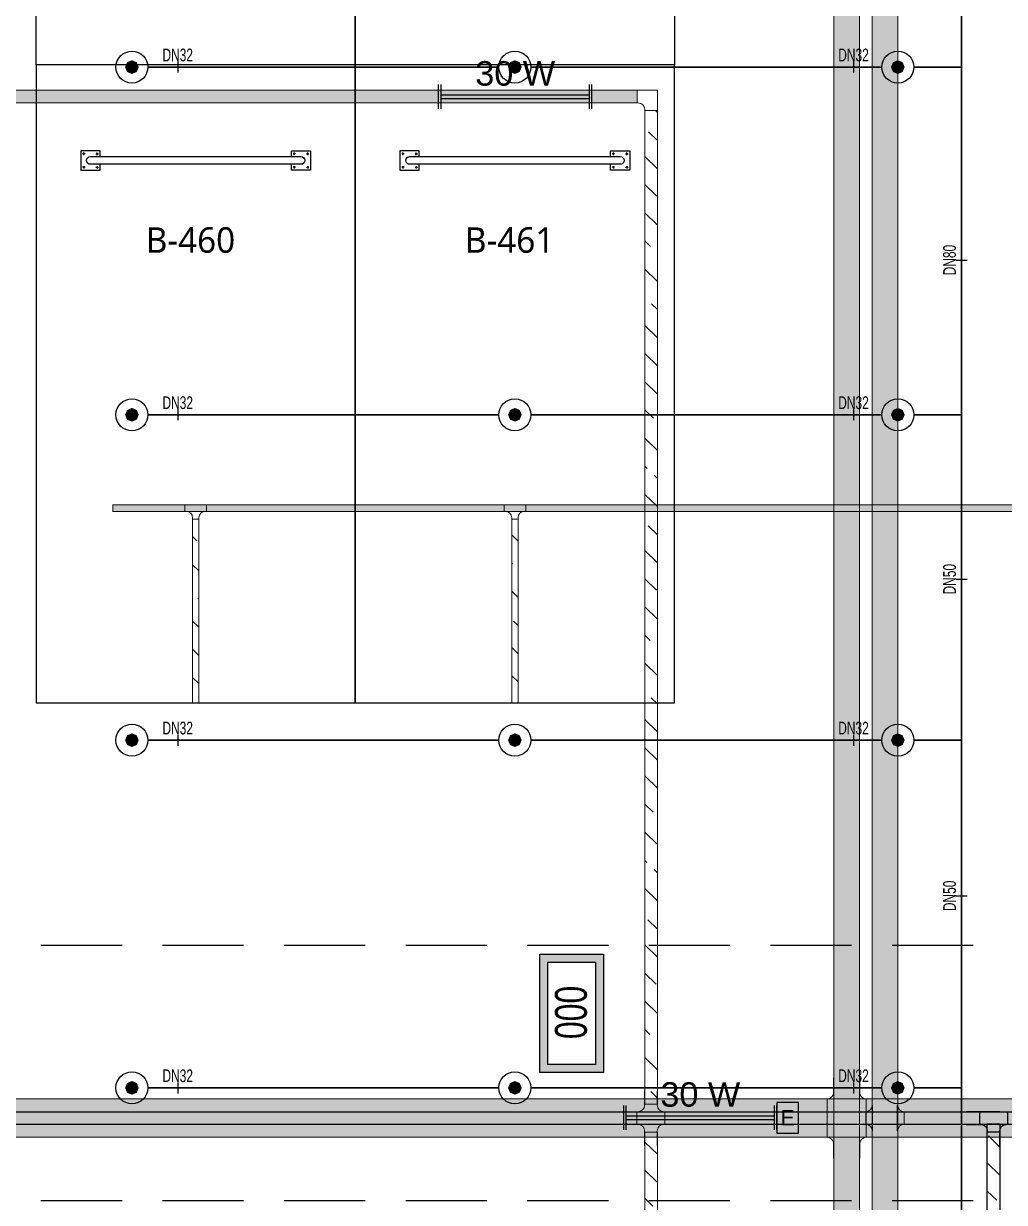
# Model space of a CAD drawing. Header units: millimetres. Extents: x -379292 to 1221486, y 92049 to 447512.
# Drawn here: x -174703 to -167020, y 171703 to 180942 of the extents above; entities that cross this region are included whole.
import ezdxf
from ezdxf.enums import TextEntityAlignment as Align

# ---------------------------------------------------------------- set-up
doc = ezdxf.new("R2010")
doc.units = ezdxf.units.MM
doc.linetypes.add('HIDDEN', pattern=[9.525, 6.35, -3.175])
for name, color, linetype in [('-M-YNGN-BORUID', 7, 'Continuous'), ('-M-YNGN-BORUUZUN', 7, 'Continuous'), ('-M-YNGN-BORUYUK', 7, 'Continuous'), ('-M-YNGN-SPR-YUK', 7, 'Continuous'), ('-M-YNGN-ZON4-CAP-', 7, 'Continuous'), ('-M-YNGN-ZON4-SPR-', 7, 'Continuous'), ('05_SYMBOL', 2, 'Continuous'), ('08_ARAÇ SAYIM', 140, 'Continuous'), ('08_LAMP', 4, 'Continuous'), ('202-A-Y-MahalAd', 141, 'Continuous'), ('E_CT_ZA', 6, 'Continuous')]:
    doc.layers.add(name, color=color, linetype=linetype)
doc.layers.add('-M-YNGN-SPR-CAPCIZGI', color=188, linetype='Continuous', plot=False)
for name, color, linetype, lineweight in [('-M-YNGN-ZON4', 3, 'SP', 30), ('E_CT_AYDINLATMA', 3, 'Continuous', 9), ('E_CT_KA', 4, 'Continuous', 9), ('E_CT_KIRMIZI', 1, 'Continuous', 9)]:
    doc.layers.add(name, color=color, linetype=linetype, lineweight=lineweight)
doc.styles.add('CIZGI', font='tahoma.ttf', dxfattribs={"width": 0.8, "oblique": 20})
doc.styles.add('HCAD', font='HCAD.SHX', dxfattribs={"width": 0.8, "height": 0.2})
doc.styles.add('PIPESIZE', font='hcad.shx', dxfattribs={"width": 0.8})
doc.styles.add('SPR-NOT', font='romans.shx')
doc.styles.get("Standard").update_dxf_attribs({"font": 'segoeuil.ttf'})
doc.styles.add('WMF-Arial', font='TURK.SHX')
doc.styles.add('YAZI-2', font='arial.ttf', dxfattribs={"height": 2})
doc.linetypes.add('SP', pattern='A,2,-0.1,["SP",CIZGI,S=0.14,R=0.2,X=0,Y=-0.07],-0.255', length=2.355)

# ---------------------------------------------------------------- blocks, each defined once
blk = doc.blocks.new('202_Vida')
at = {"color": 0, "linetype": 'ByBlock', "ltscale": 0.2}
for points in [[(0.96, 0), (-0.96, 0)], [(0, 0.96), (0, -0.96)]]:
    blk.add_lwpolyline(points, dxfattribs=at)
at = {"color": 0, "linetype": 'ByBlock'}
for radius in [0.42, 0.23, 0.155]:
    blk.add_circle((0, 0), radius, dxfattribs=at)
blk = doc.blocks.new('202_Stoper')
at = {"color": 0, "linetype": 'ByBlock'}
for points in [[(-750, -30), (-750, -75), (-900, -75), (-900, 75), (-750, 75), (-750, 30)], [(750, -30), (750, -75), (900, -75), (900, 75), (750, 75), (750, 30)]]:
    blk.add_lwpolyline(points, dxfattribs=at)
blk.add_lwpolyline([(825, -30, 1), (825, 30), (-825, 30, 1), (-825, -30)], format="xyb", close=True, dxfattribs=at)
at = {"color": 0, "linetype": 'ByBlock', "yscale": 10, "zscale": 10, "rotation": 180}
for p, xscale in [((-877, 53), -10), ((-772, 53), 10), ((772, 53), -10), ((877, 53), 10)]:
    blk.add_blockref('202_Vida', p, dxfattribs=dict(at, xscale=xscale))
at = {"color": 0, "linetype": 'ByBlock', "yscale": 10, "zscale": 10}
for p, xscale in [((-877, -52), 10), ((-772, -52), -10), ((772, -52), 10), ((877, -52), -10)]:
    blk.add_blockref('202_Vida', p, dxfattribs=dict(at, xscale=xscale))
blk = doc.blocks.new('202_Mahalblok')
at = {"color": 0, "linetype": 'ByBlock', "flags": 128}
blk.add_lwpolyline([(0, 0), (0, 5000), (2500, 5000), (2500, 0)], close=True, dxfattribs=at)
at = {"color": 252}
blk.add_blockref('202_Stoper', (1250, 750), dxfattribs=at)
at = {"color": 0, "linetype": 'ByBlock', "ltscale": 25}
blk.add_attdef('MAHALNO', text='', height=200, dxfattribs=at).set_placement((1208.7, 1390), align=Align.BOTTOM_CENTER)
blk = doc.blocks.new('OtoParkBodrumKatMimari')
at = {"layer": '05_SYMBOL', "color": 252, "linetype": 'HIDDEN', "ltscale": 100}
for points in [[(19400, 72900), (128500, 72900)], [(19400, 70900), (128500, 70900)]]:
    blk.add_lwpolyline(points, dxfattribs=at)
at = {"layer": '202-A-Y-MahalAd', "color": 8, "ltscale": 25}
for p, values in [((71750, 79800), {'MAHALNO': 'B-423'}), ((74250, 79800), {'MAHALNO': 'B-422'})]:
    blk.add_blockref('202_Mahalblok', p, dxfattribs=at).add_auto_attribs(values)
ref = blk.add_blockref('202_Mahalblok', (71750, 79800), dxfattribs=dict(at, xscale=-1, rotation=180))
ref.add_attrib('MAHALNO', 'B-460', dxfattribs={"layer": '0', "color": 0, "linetype": 'ByBlock', "ltscale": 25, "height": 200}).set_placement((72958.7, 78266.6), align=Align.BOTTOM_CENTER)
ref = blk.add_blockref('202_Mahalblok', (74250, 79800), dxfattribs=dict(at, xscale=-1, rotation=180))
ref.add_attrib('MAHALNO', 'B-461', dxfattribs={"layer": '0', "color": 0, "linetype": 'ByBlock', "ltscale": 25, "height": 200}).set_placement((75458.7, 78266.6), align=Align.BOTTOM_CENTER)
blk = doc.blocks.new('SPRKL100')
at = {"layer": '-M-YNGN-SPR-CAPCIZGI'}
blk.add_line((0, 0.431), (0, -0.431), dxfattribs=at)
at = {"layer": '-M-YNGN-BORUID', "color": 0, "style": 'HCAD', "width": 0.8, "flags": 1}
blk.add_attdef('DIC', text='', height=0.4, dxfattribs=at).set_placement((0, -1.693), align=Align.CENTER)
at = {"layer": '-M-YNGN-BORUUZUN', "color": 0, "style": 'HCAD', "width": 0.7}
blk.add_attdef('BOY', text='', height=0.8, dxfattribs=at).set_placement((0, -1.08), align=Align.CENTER)
at = {"layer": '-M-YNGN-BORUYUK', "color": 6, "style": 'PIPESIZE', "width": 0.8}
blk.add_attdef('YUK', text='', height=0.5, dxfattribs=at).set_placement((0, 1.866), align=Align.CENTER)
at = {"color": 0, "style": 'PIPESIZE', "width": 0.7}
blk.add_attdef('CAP', text='', height=1, dxfattribs=at).set_placement((0, 0.45), align=Align.CENTER)
blk = doc.blocks.new('SP-C-UP-12')
at = {"ltscale": 10}
blk.add_line((0, 0), (0, 0), dxfattribs=at)
at = {"color": 1, "linetype": 'Continuous'}
blk.add_circle((0, 0), 12.5, dxfattribs=at)
at = {"ltscale": 10}
for points in [[(-5.37, 0), (-3.8, 3.8), (-3.8, -3.8), (0, 5.37)], [(-3.8, -3.8), (0, 5.37), (0, -5.37), (3.8, 3.8)], [(0, -5.37), (3.8, 3.8), (3.8, -3.8), (5.37, 0)]]:
    blk.add_solid(points, dxfattribs=at)
at = {"layer": '-M-YNGN-SPR-YUK', "style": 'SPR-NOT', "width": 0.5, "flags": 9}
for tag, p in [('YUK', (0, 17.77)), ('CAP', (0, 14.42)), ('TIP', (0.2, 10.78))]:
    blk.add_attdef(tag, text='', height=2.5, dxfattribs=at).set_placement(p, align=Align.MIDDLE_CENTER)
blk = doc.blocks.new('A$C69E781E7')
at = {"layer": '-M-YNGN-ZON4', "ltscale": 500}
for p, q in [((-6030.9, -7485.08), (-6030.9, -2137.58)), ((-6393.4, -6410.08), (-6668.4, -6410.08)), ((-6093.4, -6410.08), (-6368.4, -6410.08)), ((-6068.4, -6410.08), (-6030.9, -6410.08)), ((-6393.4, -6682.58), (-6668.4, -6682.58)), ((-6093.4, -6682.58), (-6368.4, -6682.58)), ((-6068.4, -6682.58), (-6030.9, -6682.58)), ((-6393.4, -6937.58), (-6668.4, -6937.58)), ((-6093.4, -6937.58), (-6368.4, -6937.58)), ((-6068.4, -6937.58), (-6030.9, -6937.58)), ((-6393.4, -7210.08), (-6668.4, -7210.08)), ((-6093.4, -7210.08), (-6368.4, -7210.08)), ((-6068.4, -7210.08), (-6030.9, -7210.08))]:
    blk.add_line(p, q, dxfattribs=at)
at = {"layer": '-M-YNGN-ZON4-CAP-'}
ref = blk.add_blockref('SPRKL100', (-6645.01, -6410.08), dxfattribs=dict(at, xscale=10, yscale=10, zscale=10))
ref.add_attrib('CAP', 'DN32', dxfattribs={"layer": '0', "color": 0, "height": 10, "style": 'PIPESIZE', "width": 0.7}).set_placement((-6645.01, -6405.58), align=Align.CENTER)
ref = blk.add_blockref('SPRKL100', (-6115.62, -6410.08), dxfattribs=dict(at, xscale=10, yscale=10, zscale=10))
ref.add_attrib('CAP', 'DN32', dxfattribs={"layer": '0', "color": 0, "height": 10, "style": 'PIPESIZE', "width": 0.7}).set_placement((-6115.62, -6405.58), align=Align.CENTER)
ref = blk.add_blockref('SPRKL100', (-6030.9, -6561.34), dxfattribs=dict(at, xscale=10.00000000000001, yscale=10.00000000000001, zscale=10.00000000000001, rotation=90))
ref.add_attrib('CAP', 'DN80', dxfattribs={"layer": '0', "color": 0, "height": 10, "rotation": 90, "style": 'PIPESIZE', "width": 0.7}).set_placement((-6035.4, -6561.34), align=Align.CENTER)
ref = blk.add_blockref('SPRKL100', (-6645.01, -6682.58), dxfattribs=dict(at, xscale=10, yscale=10, zscale=10))
ref.add_attrib('CAP', 'DN32', dxfattribs={"layer": '0', "color": 0, "height": 10, "style": 'PIPESIZE', "width": 0.7}).set_placement((-6645.01, -6678.08), align=Align.CENTER)
ref = blk.add_blockref('SPRKL100', (-6115.62, -6682.58), dxfattribs=dict(at, xscale=10, yscale=10, zscale=10))
ref.add_attrib('CAP', 'DN32', dxfattribs={"layer": '0', "color": 0, "height": 10, "style": 'PIPESIZE', "width": 0.7}).set_placement((-6115.62, -6678.08), align=Align.CENTER)
ref = blk.add_blockref('SPRKL100', (-6030.9, -6811.42), dxfattribs=dict(at, xscale=10.00000000000001, yscale=10.00000000000001, zscale=10.00000000000001, rotation=90))
ref.add_attrib('CAP', 'DN50', dxfattribs={"layer": '0', "color": 0, "height": 10, "rotation": 90, "style": 'PIPESIZE', "width": 0.7}).set_placement((-6035.4, -6811.42), align=Align.CENTER)
ref = blk.add_blockref('SPRKL100', (-6645.01, -6937.58), dxfattribs=dict(at, xscale=10, yscale=10, zscale=10))
ref.add_attrib('CAP', 'DN32', dxfattribs={"layer": '0', "color": 0, "height": 10, "style": 'PIPESIZE', "width": 0.7}).set_placement((-6645.01, -6933.08), align=Align.CENTER)
ref = blk.add_blockref('SPRKL100', (-6115.62, -6937.58), dxfattribs=dict(at, xscale=10, yscale=10, zscale=10))
ref.add_attrib('CAP', 'DN32', dxfattribs={"layer": '0', "color": 0, "height": 10, "style": 'PIPESIZE', "width": 0.7}).set_placement((-6115.62, -6933.08), align=Align.CENTER)
ref = blk.add_blockref('SPRKL100', (-6030.9, -7059.61), dxfattribs=dict(at, xscale=10.00000000000001, yscale=10.00000000000001, zscale=10.00000000000001, rotation=90))
ref.add_attrib('CAP', 'DN50', dxfattribs={"layer": '0', "color": 0, "height": 10, "rotation": 90, "style": 'PIPESIZE', "width": 0.7}).set_placement((-6035.4, -7059.61), align=Align.CENTER)
ref = blk.add_blockref('SPRKL100', (-6645.01, -7210.08), dxfattribs=dict(at, xscale=10, yscale=10, zscale=10))
ref.add_attrib('CAP', 'DN32', dxfattribs={"layer": '0', "color": 0, "height": 10, "style": 'PIPESIZE', "width": 0.7}).set_placement((-6645.01, -7205.58), align=Align.CENTER)
ref = blk.add_blockref('SPRKL100', (-6115.62, -7210.08), dxfattribs=dict(at, xscale=10, yscale=10, zscale=10))
ref.add_attrib('CAP', 'DN32', dxfattribs={"layer": '0', "color": 0, "height": 10, "style": 'PIPESIZE', "width": 0.7}).set_placement((-6115.62, -7205.58), align=Align.CENTER)
at = {"layer": '-M-YNGN-ZON4-SPR-'}
for p in [(-6680.9, -6410.08), (-6380.9, -6410.08), (-6080.9, -6410.08), (-6680.9, -6682.58), (-6380.9, -6682.58), (-6080.9, -6682.58), (-6680.9, -6937.58), (-6380.9, -6937.58), (-6080.9, -6937.58), (-6680.9, -7210.08), (-6380.9, -7210.08), (-6080.9, -7210.08)]:
    blk.add_blockref('SP-C-UP-12', p, dxfattribs=at)
blk = doc.blocks.new('*U597')
h = blk.add_hatch()
h.set_pattern_fill('ANSI33', color=0, scale=50, angle=1, style=0)
h.paths.add_polyline_path([(-8987, 100), (44319.8, 100), (44319.8, 0), (-8987, 0)])
at = {"color": 0}
blk.add_lwpolyline([(-8987, 100), (44319.8, 100), (44319.8, 0), (-8987, 0)], close=True, dxfattribs=at)
at = {"ltscale": 25, "flags": 1}
for tag, p in [('YUKSEKLIK', (-228.6, -148.7)), ('KALINLIK', (-228.6, -213.3))]:
    blk.add_attdef(tag, p, '', height=50, dxfattribs=at)
blk = doc.blocks.new('*U598')
h = blk.add_hatch()
h.set_pattern_fill('ANSI33', color=0, scale=50, angle=1, style=0)
h.paths.add_polyline_path([(-7839.2, 100), (-513.7, 100), (-513.7, 0), (-7839.2, 0)])
at = {"color": 0}
blk.add_lwpolyline([(-7839.2, 100), (-513.7, 100), (-513.7, 0), (-7839.2, 0)], close=True, dxfattribs=at)
at = {"ltscale": 25, "flags": 1}
for tag, p in [('YUKSEKLIK', (-228.6, -148.7)), ('KALINLIK', (-228.6, -213.3))]:
    blk.add_attdef(tag, p, '', height=50, dxfattribs=at)
blk = doc.blocks.new('*U131')
at = {"color": 0}
for p, q in [((0, 264), (-264, 264)), ((-160, 264), (-160, 164)), ((0, 0), (0, 264)), ((-264, 164), (-150, 164)), ((-100, 0), (-100, 114)), ((0, 104), (-100, 104))]:
    blk.add_line(p, q, dxfattribs=at)
blk.add_arc((-150, 114), 50, 0, 90, dxfattribs=at)
blk = doc.blocks.new('*U599')
h = blk.add_hatch()
h.set_pattern_fill('ANSI33', color=0, scale=50, angle=1, style=0)
h.paths.add_polyline_path([(-8167.5, 100), (-381.9, 100), (-381.9, 0), (-8167.5, 0)])
at = {"color": 0}
blk.add_lwpolyline([(-8167.5, 100), (-381.9, 100), (-381.9, 0), (-8167.5, 0)], close=True, dxfattribs=at)
at = {"ltscale": 25, "flags": 1}
for tag, p in [('YUKSEKLIK', (-228.6, -148.7)), ('KALINLIK', (-228.6, -213.3))]:
    blk.add_attdef(tag, p, '', height=50, dxfattribs=at)
blk = doc.blocks.new('*U214')
at = {"color": 0}
for p, q in [((0, 428), (0, 314)), ((100, 428), (100, 314)), ((0, 324), (100, 324)), ((-164, 264), (-50, 264)), ((-60, 264), (-60, 164)), ((264, 264), (150, 264)), ((160, 264), (160, 164)), ((-164, 164), (-50, 164)), ((0, 0), (0, 114)), ((0, 104), (100, 104)), ((100, 0), (100, 114)), ((264, 164), (150, 164))]:
    blk.add_line(p, q, dxfattribs=at)
for centre, start, end in [((-50, 314), 270, 0), ((150, 314), 180, 270), ((-50, 114), 0, 90), ((150, 114), 90, 180)]:
    blk.add_arc(centre, 50, start, end, dxfattribs=at)
blk = doc.blocks.new('*U767')
h = blk.add_hatch()
h.set_pattern_fill('ANSI33', color=0, scale=50, angle=1, style=0)
h.paths.add_polyline_path([(-2083.3, 50), (52606.7, 50), (52606.7, 0), (-2083.3, 0)])
at = {"color": 0}
blk.add_lwpolyline([(-2083.3, 50), (52606.7, 50), (52606.7, 0), (-2083.3, 0)], close=True, dxfattribs=at)
at = {"ltscale": 25, "flags": 1}
for tag, p in [('YUKSEKLIK', (-228.6, -148.7)), ('KALINLIK', (-228.6, -213.3))]:
    blk.add_attdef(tag, p, '', height=50, dxfattribs=at)
blk = doc.blocks.new('*U930')
h = blk.add_hatch()
h.set_pattern_fill('ANSI33', color=0, scale=50, angle=1, style=0)
h.paths.add_polyline_path([(-3796.9, 100), (186.9, 100), (186.9, 0), (-3796.9, 0)])
at = {"color": 0}
blk.add_lwpolyline([(-3796.9, 100), (186.9, 100), (186.9, 0), (-3796.9, 0)], close=True, dxfattribs=at)
at = {"ltscale": 25, "flags": 1}
for tag, p in [('YUKSEKLIK', (-228.6, -148.7)), ('KALINLIK', (-228.6, -213.3))]:
    blk.add_attdef(tag, p, '', height=50, dxfattribs=at)
blk = doc.blocks.new('*U419')
at = {"color": 0}
for p, q in [((264, 264), (-164, 264)), ((-60, 264), (-60, 164)), ((0, 264), (264, 264)), ((160, 264), (160, 164)), ((-164, 164), (-50, 164)), ((0, 0), (0, 114)), ((0, 104), (100, 104)), ((100, 0), (100, 114)), ((264, 164), (150, 164))]:
    blk.add_line(p, q, dxfattribs=at)
for centre, start, end in [((-50, 114), 0, 90), ((150, 114), 90, 180)]:
    blk.add_arc(centre, 50, start, end, dxfattribs=at)
blk = doc.blocks.new('*U976')
h = blk.add_hatch()
h.set_pattern_fill('ANSI33', color=0, scale=50, angle=1, style=0)
h.paths.add_polyline_path([(-78993.8, 200), (5063.5, 200), (5063.5, 0), (-78993.8, 0)])
at = {"color": 0}
blk.add_lwpolyline([(-78993.8, 200), (5063.5, 200), (5063.5, 0), (-78993.8, 0)], close=True, dxfattribs=at)
at = {"ltscale": 25, "flags": 1}
for tag, p in [('YUKSEKLIK', (-228.6, -148.7)), ('KALINLIK', (-228.6, -213.3))]:
    blk.add_attdef(tag, p, '', height=50, dxfattribs=at)
blk = doc.blocks.new('*U978')
h = blk.add_hatch()
h.set_pattern_fill('ANSI33', color=0, scale=50, angle=1, style=0)
h.paths.add_polyline_path([(-79395.1, 200), (-8.8, 200), (-8.8, 0), (-79395.1, 0)])
at = {"color": 0}
blk.add_lwpolyline([(-79395.1, 200), (-8.8, 200), (-8.8, 0), (-79395.1, 0)], close=True, dxfattribs=at)
at = {"ltscale": 25, "flags": 1}
for tag, p in [('YUKSEKLIK', (-228.6, -148.7)), ('KALINLIK', (-228.6, -213.3))]:
    blk.add_attdef(tag, p, '', height=50, dxfattribs=at)
blk = doc.blocks.new('*U477')
at = {"color": 0}
for p, q in [((-164, 164), (-50, 164)), ((-50, 164), (-50, 167)), ((-50, 167), (150, 167)), ((0, 0), (0, 114)), ((100, 114), (0, 114)), ((100, 0), (100, 114)), ((150, 167), (150, 164)), ((264, 164), (150, 164))]:
    blk.add_line(p, q, dxfattribs=at)
for centre, start, end in [((-50, 114), 0, 90), ((150, 114), 90, 180)]:
    blk.add_arc(centre, 50, start, end, dxfattribs=at)
blk = doc.blocks.new('*U478')
at = {"color": 0}
for p, q in [((-164, 164), (-50, 164)), ((-50, 164), (-50, 167)), ((-50, 167), (150, 167)), ((0, 0), (0, 114)), ((100, 114), (0, 114)), ((100, 0), (100, 114)), ((150, 167), (150, 164)), ((264, 164), (150, 164))]:
    blk.add_line(p, q, dxfattribs=at)
for centre, start, end in [((-50, 114), 0, 90), ((150, 114), 90, 180)]:
    blk.add_arc(centre, 50, start, end, dxfattribs=at)
blk = doc.blocks.new('40 W SIVA ÜSTÜ ETANJ LED 50')
at = {"layer": '08_LAMP'}
for p, q in [((-625, -100), (-625, 100)), ((-605, -100), (-605, 100)), ((605, -100), (605, 100)), ((625, -100), (625, 100)), ((-605, 15), (605, 15)), ((-605, -15), (605, -15))]:
    blk.add_line(p, q, dxfattribs=at)
at = {"layer": '08_LAMP', "color": 2, "style": 'YAZI-2'}
blk.add_text('30 W', height=200, dxfattribs=at).set_placement((0, 90), align=Align.CENTER)
blk = doc.blocks.new('40 W SIVA ÜSTÜ ETANJ LED E 50')
at = {"layer": '08_LAMP'}
for p, q in [((-625, -100), (-625, 100)), ((-605, -100), (-605, 100)), ((605, -100), (605, 100)), ((625, -100), (625, 100)), ((-605, 15), (605, 15)), ((-605, -15), (605, -15))]:
    blk.add_line(p, q, dxfattribs=at)
blk.add_lwpolyline([(625, -125), (800, -125), (800, 125), (625, 125)], close=True, dxfattribs=at)
at = {"layer": '08_LAMP', "color": 2, "style": 'YAZI-2'}
blk.add_text('30 W', height=200, dxfattribs=at).set_placement((0, 90), align=Align.CENTER)
blk.add_text('E', height=125, dxfattribs=at).set_placement((712.5, 0), align=Align.MIDDLE)
blk = doc.blocks.new('TEK YUZLU 1 SATIR 3 KARAKTER')
at = {"layer": '08_ARAÇ SAYIM'}
h = blk.add_hatch(color=7, dxfattribs=at)
h.dxf.hatch_style = 1
h.paths.add_polyline_path([(-40.04, 43.53), (40.04, 43.53), (40.04, 6.25), (-40.04, 6.25)], flags=16)
h.paths.add_polyline_path([(-46.29, 49.78), (46.29, 49.78), (46.29, 0), (-46.29, 0)])
for points in [[(-46.29, 49.78), (46.29, 49.78), (46.29, 0), (-46.29, 0)], [(-40.04, 43.53), (40.04, 43.53), (40.04, 6.25), (-40.04, 6.25)]]:
    blk.add_lwpolyline(points, close=True, dxfattribs=at)
at = {"layer": '08_ARAÇ SAYIM', "color": 7, "style": 'WMF-Arial', "width": 0.75}
blk.add_text('000', height=25, dxfattribs=at).set_placement((0.66, 12.94), align=Align.CENTER)
blk = doc.blocks.new('*U1011')
h = blk.add_hatch()
h.set_pattern_fill('ANSI33', color=0, scale=50, angle=1, style=0)
h.paths.add_polyline_path([(-2092.9, 50), (-652.9, 50), (-652.9, 0), (-2092.9, 0)])
at = {"color": 0}
blk.add_lwpolyline([(-2092.9, 50), (-652.9, 50), (-652.9, 0), (-2092.9, 0)], close=True, dxfattribs=at)
at = {"ltscale": 25, "flags": 1}
for tag, p in [('YUKSEKLIK', (-228.6, -148.7)), ('KALINLIK', (-228.6, -213.3))]:
    blk.add_attdef(tag, p, '', height=50, dxfattribs=at)
blk = doc.blocks.new('*U1012')
at = {"color": 0}
for p, q in [((214, 214), (-164, 214)), ((-60, 214), (-60, 164)), ((0, 214), (214, 214)), ((110, 214), (110, 164)), ((-164, 164), (-50, 164)), ((0, 0), (0, 114)), ((0, 104), (50, 104)), ((50, 0), (50, 114)), ((214, 164), (100, 164))]:
    blk.add_line(p, q, dxfattribs=at)
for centre, start, end in [((-50, 114), 0, 90), ((100, 114), 90, 180)]:
    blk.add_arc(centre, 50, start, end, dxfattribs=at)
blk = doc.blocks.new('*U655')
h = blk.add_hatch()
h.set_pattern_fill('ANSI33', color=0, scale=50, angle=1, style=0)
h.paths.add_polyline_path([(-115024.3, 100), (-249.3, 100), (-249.3, 0), (-115024.3, 0)])
at = {"color": 0}
blk.add_lwpolyline([(-115024.3, 100), (-249.3, 100), (-249.3, 0), (-115024.3, 0)], close=True, dxfattribs=at)
at = {"ltscale": 25, "flags": 1}
for tag, p in [('YUKSEKLIK', (-228.6, -148.7)), ('KALINLIK', (-228.6, -213.3))]:
    blk.add_attdef(tag, p, '', height=50, dxfattribs=at)
blk = doc.blocks.new('*U722')
h = blk.add_hatch()
h.set_pattern_fill('ANSI33', color=0, scale=50, angle=1, style=0)
h.paths.add_polyline_path([(-115264.3, 300), (-889.1, 300), (-889.1, 0), (-115264.3, 0)])
at = {"color": 0}
blk.add_lwpolyline([(-115264.3, 300), (-889.1, 300), (-889.1, 0), (-115264.3, 0)], close=True, dxfattribs=at)
at = {"ltscale": 25, "flags": 1}
for tag, p in [('YUKSEKLIK', (-228.6, -148.7)), ('KALINLIK', (-228.6, -213.3))]:
    blk.add_attdef(tag, p, '', height=50, dxfattribs=at)
blk = doc.blocks.new('*U472')
at = {"color": 0}
for p, q in [((-164, 164), (-50, 164)), ((-50, 164), (-50, 167)), ((-50, 167), (350, 167)), ((0, 0), (0, 114)), ((300, 114), (0, 114)), ((300, 0), (300, 114)), ((350, 167), (350, 164)), ((464, 164), (350, 164))]:
    blk.add_line(p, q, dxfattribs=at)
for centre, start, end in [((-50, 114), 0, 90), ((350, 114), 90, 180)]:
    blk.add_arc(centre, 50, start, end, dxfattribs=at)

msp = doc.modelspace()

# ---------------------------------------------------------------- block references
at = {"color": 8}
msp.add_blockref('OtoParkBodrumKatMimari', (-246354.8, 100818.8), dxfattribs=at)

# ---------------------------------------------------------------- next in the draw order: block references
at = {"layer": '-M-YNGN-ZON4', "ltscale": 25, "xscale": 10, "yscale": 10, "zscale": 10}
msp.add_blockref('A$C69E781E7', (-107045.9, 244701.5), dxfattribs=at)
at = {"layer": '08_ARAÇ SAYIM', "xscale": 10, "yscale": 10, "zscale": 10, "rotation": 90}
msp.add_blockref('TEK YUZLU 1 SATIR 3 KARAKTER', (-170161.3, 173185.3), dxfattribs=at)
at = {"layer": '08_LAMP', "xscale": 0.96, "yscale": 0.96, "zscale": 0.96}
for name, p in [('40 W SIVA ÜSTÜ ETANJ LED 50', (-170852.1, 180368.8)), ('40 W SIVA ÜSTÜ ETANJ LED E 50', (-169402.1, 172366.6))]:
    msp.add_blockref(name, p, dxfattribs=at)
at = {"layer": 'E_CT_AYDINLATMA', "color": 5, "rotation": 270}
for name, p in [('*U978', (-168355.7, 108860.9)), ('*U976', (-168055.7, 109162.2))]:
    msp.add_blockref(name, p, dxfattribs=at)
at = {"layer": 'E_CT_AYDINLATMA'}
for name, p, rotation in [('*U597', (-178885, 180419.8), 180), ('*U599', (-169737.9, 180641.7), 90), ('*U598', (-169737.9, 172767.9), 90)]:
    msp.add_blockref(name, p, dxfattribs=dict(at, rotation=rotation))
at = {"layer": 'E_CT_AYDINLATMA', "color": 2}
for name, p in [('*U131', (-169737.9, 180155.8)), ('*U214', (-169839.1, 172150.2))]:
    msp.add_blockref(name, p, dxfattribs=at)
at = {"layer": 'E_CT_AYDINLATMA', "color": 2, "xscale": -1, "rotation": 270}
msp.add_blockref('*U472', (-168522.7, 172214.2), dxfattribs=at)
at = {"layer": 'E_CT_AYDINLATMA', "color": 2}
for name, p, rotation in [('*U472', (-167988.7, 172214.2), 90), ('*U478', (-168219.7, 172414.2), 270), ('*U477', (-167691.7, 172314.2), 90)]:
    msp.add_blockref(name, p, dxfattribs=dict(at, rotation=rotation))
at = {"layer": 'E_CT_KA', "rotation": 180}
msp.add_blockref('*U722', (-230494.1, 172514.2), dxfattribs=at)
at = {"layer": 'E_CT_KIRMIZI', "color": 1}
for name, p, rotation in [('*U767', (-121398.1, 177168.8), 180), ('*U1011', (-173329.8, 177711.7), 90.00000000000006), ('*U1011', (-170829.8, 177711.7), 90.00000000000006)]:
    msp.add_blockref(name, p, dxfattribs=dict(at, rotation=rotation))
at = {"layer": 'E_CT_KIRMIZI', "color": 2}
for p in [(-173379.8, 176954.8), (-170879.8, 176954.8)]:
    msp.add_blockref('*U1012', p, dxfattribs=at)
at = {"layer": 'E_CT_ZA', "color": 112}
for name, p, rotation in [('*U655', (-230054.1, 172414.2), 180), ('*U930', (-167054.8, 172131.9), 90)]:
    msp.add_blockref(name, p, dxfattribs=dict(at, rotation=rotation))
at = {"layer": 'E_CT_ZA', "color": 2, "xscale": -1}
msp.add_blockref('*U419', (-167054.8, 172150.2), dxfattribs=at)

doc.saveas('drawing.dxf')
